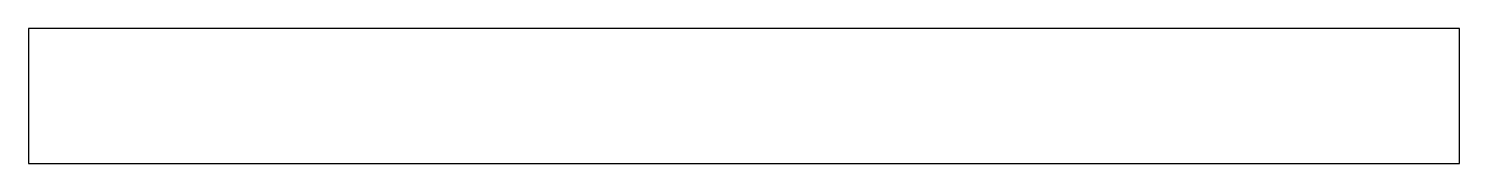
# Model space of a CAD drawing. Extents: x 0 to 39.9, y 0 to 3.8.
import ezdxf

# ---------------------------------------------------------------- set-up
doc = ezdxf.new("R2010")
doc.units = 0
doc.header["$MEASUREMENT"] = 0
doc.layers.add('BURN', color=1, linetype='CONTINUOUS')
doc.layers.add('SCRIBE', color=1, linetype='CONTINUOUS')

msp = doc.modelspace()

# ---------------------------------------------------------------- linework, layer by layer
at = {"layer": 'BURN'}
for p, q in [((39.904, 3.75), (0, 3.75)), ((0, 3.75), (0, 0)), ((39.904, 0), (39.904, 3.75)), ((0, 0), (39.904, 0))]:
    msp.add_line(p, q, dxfattribs=at)
at = {"layer": 'SCRIBE'}
for centre in [(6.303, 3.75), (13.223, 3.75), (20.143, 3.75), (27.063, 3.75), (33.983, 3.75), (6.303, 0), (13.223, 0), (20.143, 0), (27.063, 0), (33.983, 0)]:
    msp.add_circle(centre, 0, dxfattribs=at)

doc.saveas('drawing.dxf')
